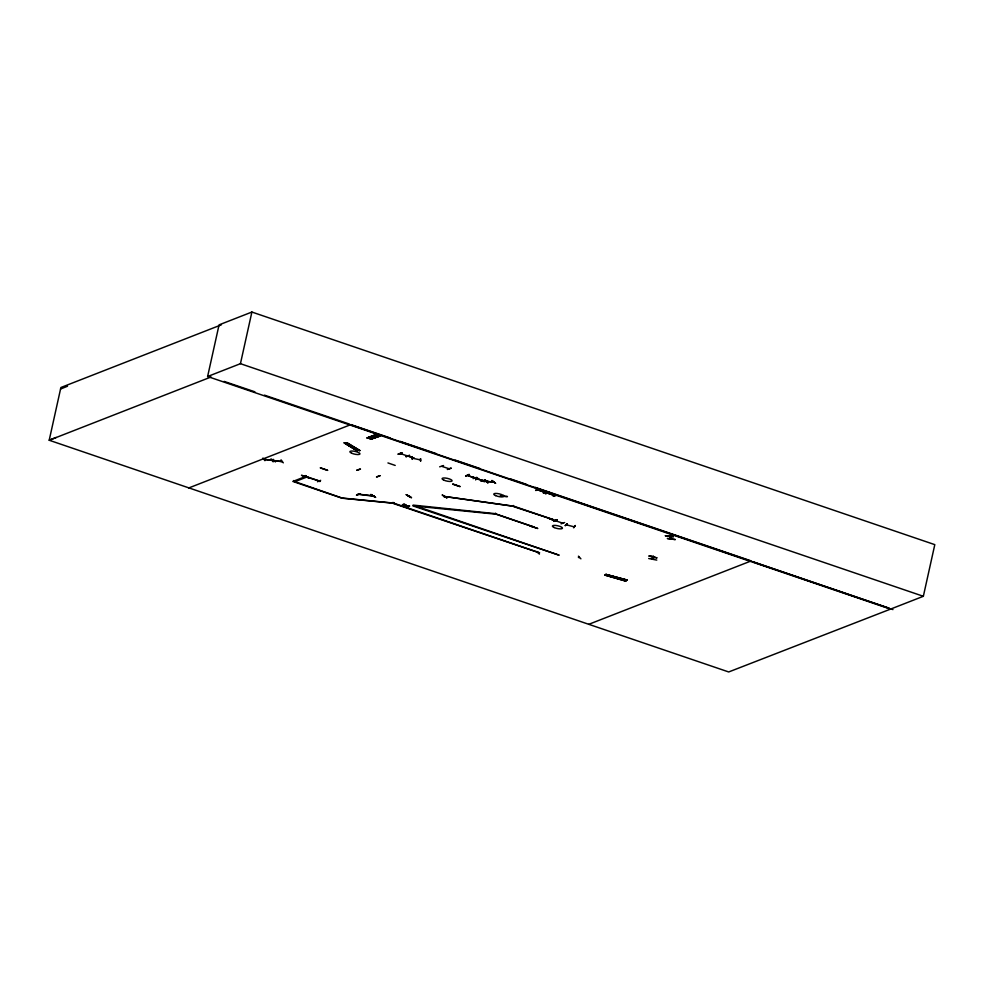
<?xml version="1.0" encoding="UTF-8"?>
<svg xmlns="http://www.w3.org/2000/svg" width="984" height="984" viewBox="0 0 984 984"><rect width="100%" height="100%" fill="white"/><g stroke="black" fill="none" stroke-linecap="round" stroke-linejoin="round"><path stroke-width="1.48" d="M380.168 475.653L376.478 477.006L379.972 475.653M507.449 496.6L499.995 496.022L507.264 496.514M320.329 467.892L327.733 470.389L320.476 467.855M406.638 455.629L414.043 458.126M406.786 455.592L413.895 458.089M471.594 476.723L478.999 479.257L471.73 476.723M549.22 518.642L562.848 523.205M675.221 539.539L667.336 538.494L675.184 539.564M648.702 558.531L656.783 560.093M649.046 556.046L657.078 557.903L649.046 555.997M652.798 558.26L652.601 559.244L652.712 558.272M653.241 557.288L652.54 559.207M207.612 376.515L219.063 324.868L251.892 312.039L934.8 544.644L923.349 596.292L890.52 609.121L207.612 376.515L240.44 363.686L923.349 596.292M240.44 363.686L251.892 312.039M283.306 462.849L281.043 459.848M305.68 475.567L305.151 476.453L305.913 475.85M305.926 475.653L305.409 476.539M401.128 453.796L401.214 453.132M400.968 453.858L401.214 453.021M306.577 477.129L294.979 481.668L293.699 480.536L293.564 481.188L342.69 498.261L394.08 503.279L539.638 552.86L393.403 503.537L393.022 502.369M394.08 503.279L394.215 502.627M412.234 456.625L412.284 459.38L412.087 456.982M403.834 504.115L406.232 504.927L404.547 504.89L404.793 505.518L402.37 504.681L404.276 504.263M420.377 458.642L420.476 460.967M469.196 474.349L465.666 476.145M534.398 527.276L494.214 513.537L413.083 505.099L559.158 555.197L412.923 505.887L494.743 514.066L495.555 513.156M513.341 506.157L443.563 496.342L514.361 506.391L553.18 519.613L513.685 506.662L513.488 505.505M556.563 520.241L555.579 520.819L555.751 519.958M556.304 520.954L555.763 520.069M556.452 520.167L556.157 521.003M566.612 523.992L566.538 524.866L566.722 524.005M567.091 525.013L567.337 524.152L567.264 525.038M652.872 557.227L653.081 556.255M653.351 556.317L652.933 559.306L653.081 558.322M653.191 557.288L653.044 556.501M671.063 538.974L669.403 535.64M669.44 536.686L669.673 535.677L669.317 536.612M669.686 535.702L671.432 539.048M673.388 536.514L665.344 535.726M890.52 609.121L728.701 671.961L588.789 624.311L751.186 560.929L535.099 487.326M665.442 535.776L673.204 536.747M308.718 477.806L301.473 475.284L308.89 477.683M387.942 462.935L395.199 465.432M452.911 484.017L460.168 486.613L452.714 484.189M530.339 526.083L537.793 528.494L530.351 526.034M625.824 581.089L604.84 575.062L625.812 581.113M627.091 580.006L605.775 574.361L626.956 580.252M626.131 580.708L604.976 574.828M488.212 481.483L480.77 480.942L488.064 481.385M370.722 494.522L375.581 497.412L371.054 494.583M371.005 494.509L375.531 497.338M406.429 494.669L411.57 497.744L406.146 494.681M410.955 497.498L406.478 494.743M605.775 574.385L627.14 580.093M484.669 480.02L487.867 482.861M487.867 482.837L484.718 480.094M536.907 551.483L539.404 554.14M264.93 460.697L262.974 458.027M273.122 459.282L275.397 461.951M317.451 481.742L320.649 480.34M439.676 466.822L443.55 465.543M553.734 521.286L557.239 519.97M398.151 454.128L402.038 452.911L398.2 454.091M398.508 454.178L401.952 452.824M465.641 476.022L468.79 474.608M539.515 489.196L535.677 490.376M535.985 490.462L539.429 489.109M539.109 489.048L535.628 490.426M477.437 477.781L475.666 479.663M567.079 523.722L565.259 525.591M475.616 479.7L477.535 477.855M484.595 480.905L476.76 478.876L484.731 480.832M484.067 481.766L485.456 479.897M565.21 525.628L567.178 523.808M566.612 524.767L567.325 524.964M567.35 524.263L566.624 524.091M573.66 526.6L574.361 526.797M574.275 526.87L566.55 524.866M575.246 525.481L573.574 527.805L575.185 525.8M344.154 442.825L356.934 450.672L344.228 442.825M344.4 443.009L357.413 450.647L345.064 442.997M359.197 450.512L346.577 443.009L359.849 450.524M324.043 469.319L323.748 469.196M475.297 478.187L475.038 478.039M552.947 520.032L552.282 520.081M376.86 434.313L367.216 437.917M377.561 434.547L368.114 438.421M370.119 438.925L380.045 435.58M370.39 439.208L380.747 435.826L370.894 439.196M370.193 438.95L370.82 439.171M503.759 496.28L503.451 496.256M356.971 450.66L357.401 450.66M359.627 450.697L346.651 443.021M60.553 389.024L67.502 386.232M56.149 437.462L49.2 440.242L60.885 387.512L221.388 324.794M588.887 624.348L49.2 440.242L211.117 376.97M188.62 488.015L350.919 424.596L390.082 437.929M409.725 455.481L405.838 456.748L409.393 455.297M467.462 475.444L474.62 477.966M476.797 477.338L473.058 478.605M547.19 491.766L543.316 493.033L546.87 491.582M548.961 492.357L545.431 493.759L549.293 492.418M553.229 496.354L557.005 495.137M320.108 481.447L319.222 481.262L319.972 481.397M360.378 493.919L356.442 495.137L360.058 493.747M451.262 468.249L447.326 469.466L450.93 468.077M549.367 518.605L556.612 521.089M561.101 523.845L564.656 522.529M366.946 438.003L376.663 434.424M370.624 439.282L380.267 435.666M373.33 495.911L374.104 496.071M409.565 496.231L408.458 496.391M409.553 496.219L408.926 496.219M484.472 481.385L485.075 481.631M486.428 481.422L493.673 481.914M486.736 481.57L493.796 482.012M456.736 485.419L456.416 485.321M534.324 527.08L495.419 513.796M420.193 459.86L412.259 458.175M374.018 496.071L373.576 496.071M443.649 496.416L443.772 496.551M538.162 552.848L539.011 552.959M579.195 557.522L578.358 557.313L579.281 557.534M264.192 459.38L271.916 460.315L264.327 459.393M274.327 460.623L281.953 461.533M282.076 461.68L274.573 460.783M400.365 453.562L407.597 456.01M537.83 489.86L544.804 492.344M449.134 468.753L441.902 466.391M358.114 494.497L357.979 494.448M562.688 523.242L562.048 523.033M442.468 495.063L446.699 497.83M491.951 480.561L495.506 483.353M467.535 475.469L474.743 477.904M544.878 492.357L537.707 489.897M392.874 503.008L341.399 497.978L292.888 481.447L305.839 476.391L320.39 481.348L305.163 476.65M578.444 556.157L580.904 558.826M273.097 461.693L270.895 458.962L273.171 461.594M668.136 535.813L673.364 536.526M650.449 556.046L654.483 556.895M651.494 558.555L654.176 559.183M224.094 381.398L254.893 391.817M264.45 395.137L349.468 424.092M400.23 441.386L436.49 453.735M455.346 460.155L479.995 468.556M510.45 478.925L526.403 484.362M889.032 608.247L752.268 561.569L889.192 608.21M890.483 608.739L892.943 609.588M350.538 424.744L750.804 561.077M554.841 495.653L547.682 493.193L554.804 495.604M557.288 520.069L553.758 521.409M652.736 558.469L652.946 559.084M442.173 495.001L446.994 497.904M347.659 443.034L359.91 450.524M492.037 480.499L495.592 483.292M420.783 461.029L420.672 458.704M376.933 434.338L367.29 437.942M503.599 495.346A5.129 1.39 12.5 0 1 503.869 495.764M356.798 470.254L360.488 469.011L356.786 470.291M409.541 506.059L406.146 505.973L408.569 506.797L408.323 506.182L409.541 506.059M373.133 495.739L357.918 494.165L373.662 496.268L373.133 495.739M554.201 527.547A5.129 1.39 12.5 0 0 562.393 528.396A5.129 1.39 12.5 0 0 555.8 525.444A5.129 1.39 12.5 0 0 554.201 527.547M495.542 495.592A5.129 1.39 12.5 0 0 503.722 496.44A5.129 1.39 12.5 0 0 497.129 493.488A5.129 1.39 12.5 0 0 495.542 495.592M443.858 480.143A5.129 1.39 12.5 0 0 452.037 480.992A5.129 1.39 12.5 0 0 445.444 478.039A5.129 1.39 12.5 0 0 443.858 480.143M351.645 453.206A5.154 1.402 12.5 0 0 359.873 454.067A5.154 1.402 12.5 0 0 353.244 451.09A5.154 1.402 12.5 0 0 351.645 453.206"/></g></svg>
